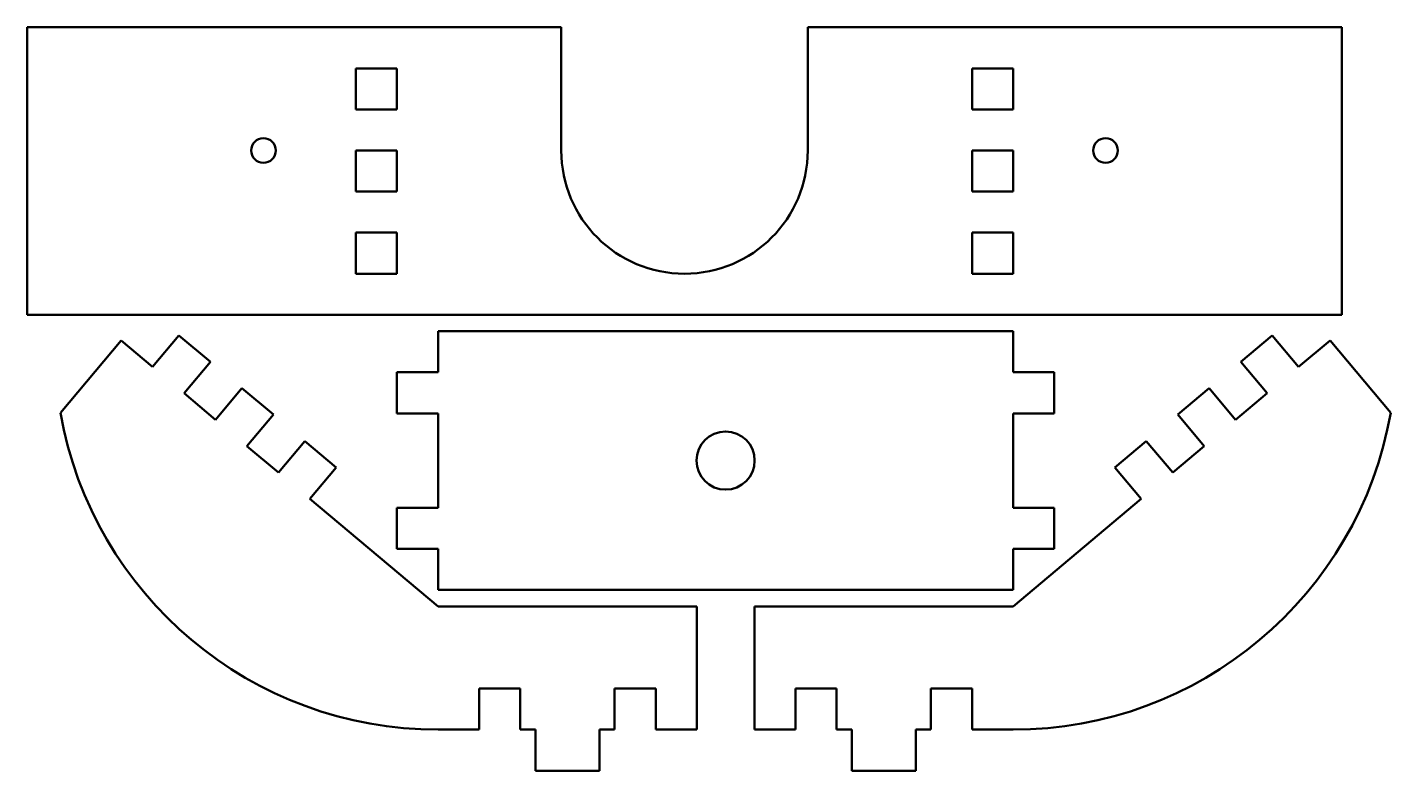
# Model space of a CAD drawing. Header units: inches. Extents: x 0.21 to 8.51, y 7.24 to 11.76.
import ezdxf

# ---------------------------------------------------------------- set-up
doc = ezdxf.new("R2010")
doc.units = ezdxf.units.IN
doc.header["$MEASUREMENT"] = 0
doc.layers.add('Visible (ANSI)', color=7, linetype='Continuous', lineweight=50)

msp = doc.modelspace()

# ---------------------------------------------------------------- linework, layer by layer
at = {"layer": 'Visible (ANSI)'}
for p, q in [((0.2145, 10.01), (0.2145, 11.76)), ((0.2145, 11.76), (3.4645, 11.76)), ((3.4645, 11.76), (3.4645, 11.01)), ((4.9645, 11.01), (4.9645, 11.76)), ((4.9645, 11.76), (8.2145, 11.76)), ((8.2145, 11.76), (8.2145, 10.01)), ((2.2145, 11.26), (2.2145, 11.51)), ((2.2145, 11.51), (2.4645, 11.51)), ((2.4645, 11.51), (2.4645, 11.26)), ((5.9645, 11.26), (5.9645, 11.51)), ((5.9645, 11.51), (6.2145, 11.51)), ((6.2145, 11.51), (6.2145, 11.26)), ((2.4645, 11.26), (2.2145, 11.26)), ((6.2145, 11.26), (5.9645, 11.26)), ((2.2145, 10.76), (2.2145, 11.01)), ((2.2145, 11.01), (2.4645, 11.01)), ((2.4645, 11.01), (2.4645, 10.76)), ((5.9645, 10.76), (5.9645, 11.01)), ((5.9645, 11.01), (6.2145, 11.01)), ((6.2145, 11.01), (6.2145, 10.76)), ((2.4645, 10.76), (2.2145, 10.76)), ((6.2145, 10.76), (5.9645, 10.76)), ((2.2145, 10.26), (2.2145, 10.51)), ((2.2145, 10.51), (2.4645, 10.51)), ((2.4645, 10.51), (2.4645, 10.26)), ((5.9645, 10.26), (5.9645, 10.51)), ((5.9645, 10.51), (6.2145, 10.51)), ((6.2145, 10.51), (6.2145, 10.26)), ((2.4645, 10.26), (2.2145, 10.26)), ((6.2145, 10.26), (5.9645, 10.26)), ((8.2145, 10.01), (0.2145, 10.01)), ((0.9772, 9.693), (1.1379, 9.8845)), ((1.1379, 9.8845), (1.3294, 9.7238)), ((2.7145, 9.6601), (2.7145, 9.91)), ((2.7145, 9.91), (6.2145, 9.91)), ((6.2145, 9.91), (6.2145, 9.6601)), ((7.5996, 9.7238), (7.7911, 9.8845)), ((7.7911, 9.8845), (7.9518, 9.693)), ((0.4164, 9.4136), (0.7857, 9.8537)), ((0.7857, 9.8537), (0.9772, 9.693)), ((7.9518, 9.693), (8.1433, 9.8537)), ((8.1433, 9.8537), (8.5126, 9.4136)), ((1.3294, 9.7238), (1.1687, 9.5323)), ((7.7603, 9.5323), (7.5996, 9.7238)), ((2.4645, 9.4101), (2.4645, 9.6601)), ((2.4645, 9.6601), (2.7145, 9.6601)), ((6.2145, 9.6601), (6.4645, 9.6601)), ((6.4645, 9.6601), (6.4645, 9.4101)), ((1.3602, 9.3716), (1.5209, 9.5631)), ((1.5209, 9.5631), (1.7124, 9.4024)), ((7.4081, 9.5631), (7.2166, 9.4024)), ((7.5688, 9.3716), (7.4081, 9.5631)), ((1.1687, 9.5323), (1.3602, 9.3716)), ((7.5688, 9.3716), (7.7603, 9.5323)), ((1.7124, 9.4024), (1.5517, 9.2109)), ((2.7145, 9.4101), (2.4645, 9.4101)), ((2.7145, 8.8351), (2.7145, 9.4101)), ((6.2145, 9.4101), (6.2145, 8.8351)), ((6.4645, 9.4101), (6.2145, 9.4101)), ((7.2166, 9.4024), (7.3773, 9.2109)), ((1.7432, 9.0502), (1.9039, 9.2417)), ((1.9039, 9.2417), (2.0954, 9.081)), ((7.0251, 9.2417), (6.8336, 9.081)), ((7.1858, 9.0502), (7.0251, 9.2417)), ((1.5517, 9.2109), (1.7432, 9.0502)), ((7.1858, 9.0502), (7.3773, 9.2109)), ((2.0954, 9.081), (1.9348, 8.8895)), ((6.8336, 9.081), (6.9943, 8.8895)), ((1.9348, 8.8895), (2.7145, 8.2352)), ((6.2145, 8.2352), (6.9943, 8.8895)), ((2.4645, 8.8351), (2.7145, 8.8351)), ((2.4645, 8.5851), (2.4645, 8.8351)), ((6.2145, 8.8351), (6.4645, 8.8351)), ((6.4645, 8.8351), (6.4645, 8.5851)), ((2.7145, 8.5851), (2.4645, 8.5851)), ((2.7145, 8.3352), (2.7145, 8.5851)), ((6.2145, 8.5851), (6.2145, 8.3352)), ((6.4645, 8.5851), (6.2145, 8.5851)), ((6.2145, 8.3352), (2.7145, 8.3352)), ((2.7145, 8.2352), (4.2893, 8.2352)), ((4.2893, 8.2352), (4.2893, 7.4852)), ((4.6397, 8.2352), (6.2145, 8.2352)), ((4.6397, 7.4852), (4.6397, 8.2352)), ((2.9645, 7.4852), (2.9645, 7.7352)), ((2.9645, 7.7352), (3.2145, 7.7352)), ((3.2145, 7.7352), (3.2145, 7.4852)), ((3.7893, 7.4852), (3.7893, 7.7352)), ((3.7893, 7.7352), (4.0393, 7.7352)), ((4.0393, 7.7352), (4.0393, 7.4852)), ((4.8897, 7.7352), (5.1397, 7.7352)), ((4.8897, 7.4852), (4.8897, 7.7352)), ((5.1397, 7.7352), (5.1397, 7.4852)), ((5.7145, 7.7352), (5.9645, 7.7352)), ((5.7145, 7.4852), (5.7145, 7.7352)), ((5.9645, 7.7352), (5.9645, 7.4852)), ((2.9645, 7.4852), (2.7145, 7.4852)), ((3.3069, 7.4852), (3.2145, 7.4852)), ((3.3069, 7.2352), (3.3069, 7.4852)), ((3.7893, 7.4852), (3.6969, 7.4852)), ((3.6969, 7.4852), (3.6969, 7.2352)), ((4.2893, 7.4852), (4.0393, 7.4852)), ((4.8897, 7.4852), (4.6397, 7.4852)), ((5.2321, 7.4852), (5.1397, 7.4852)), ((5.2321, 7.2352), (5.2321, 7.4852)), ((5.7145, 7.4852), (5.6221, 7.4852)), ((5.6221, 7.4852), (5.6221, 7.2352)), ((6.2145, 7.4852), (5.9645, 7.4852)), ((3.6969, 7.2352), (3.3069, 7.2352)), ((5.6221, 7.2352), (5.2321, 7.2352))]:
    msp.add_line(p, q, dxfattribs=at)
for centre, radius in [((1.652, 11.01), 0.075), ((6.777, 11.01), 0.075), ((4.4645, 9.123), 0.177)]:
    msp.add_circle(centre, radius, dxfattribs=at)
for centre, radius, start, end in [((4.2145, 11.01), 0.75, 180, 0), ((2.7145, 9.8188), 2.3336, 190, 270), ((6.2145, 9.8188), 2.3336, 270, 350)]:
    msp.add_arc(centre, radius, start, end, dxfattribs=at)

doc.saveas('drawing.dxf')
